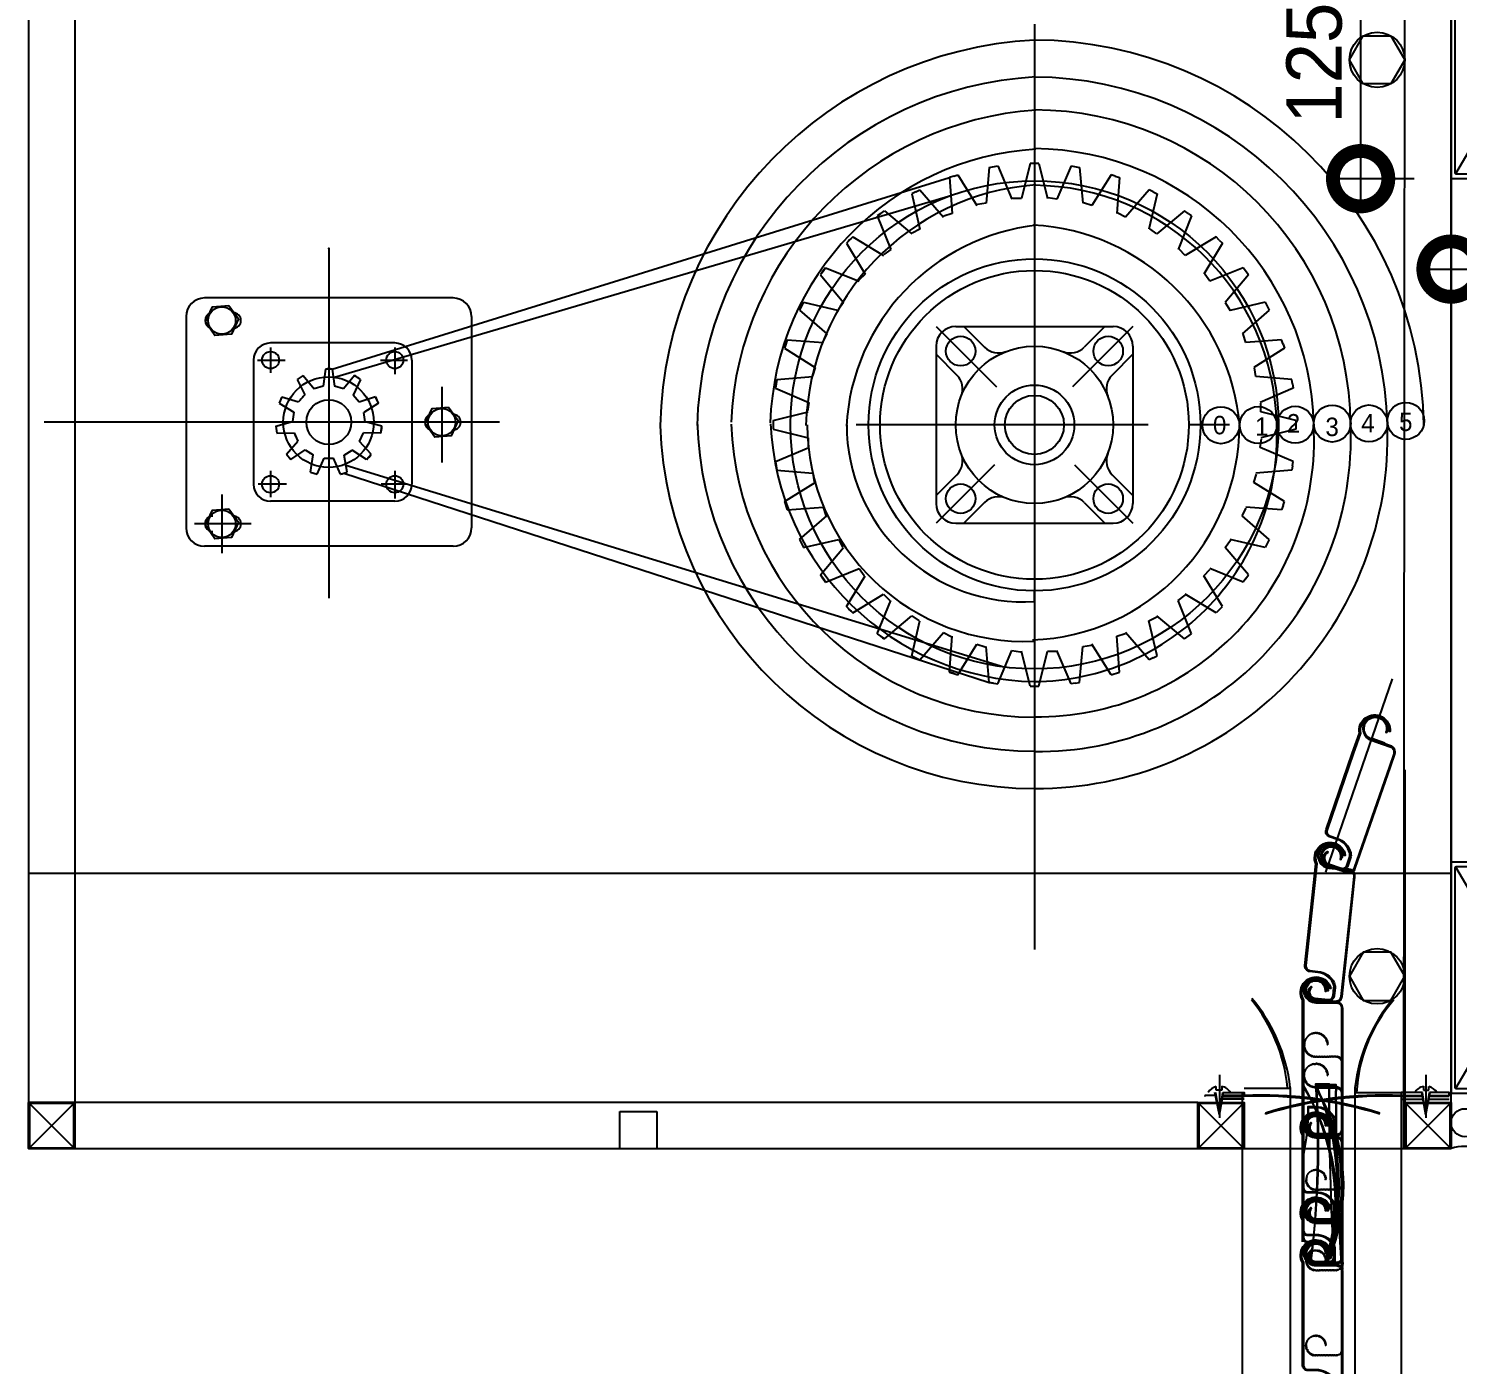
# Model space of a CAD drawing. Header units: millimetres. Extents: x 19868 to 801382, y -4805 to 85279.
# Drawn here: x 579193 to 579967, y 40962 to 41685 of the extents above; entities that cross this region are included whole.
import ezdxf

# ---------------------------------------------------------------- set-up
doc = ezdxf.new("R2010")
doc.units = ezdxf.units.MM
doc.header["$LTSCALE"] = 250
doc.layers.get('Defpoints').update_dxf_attribs({"color": 151})
for name, color, linetype in [('6FIN', 6, 'Continuous'), ('A-ETC-8', 8, 'Continuous'), ('S-TEEL', 4, 'Continuous'), ('SHEET', 6, 'Continuous'), ('각파이프', 4, 'Continuous')]:
    doc.layers.add(name, color=color, linetype=linetype)
doc.layers.add('NOPLOT', color=191, linetype='Continuous', plot=False)
doc.styles.add('Gdim', font='')
doc.styles.get('Gdim').set_extended_font_data('Dotum')
doc.dimstyles.new('Gdim400', dxfattribs={"dimscale": 400, "dimtxt": 3, "dimasz": 6, "dimexe": 1.5, "dimexo": 2, "dimgap": 1, "dimtad": 1, "dimdec": 0, "dimzin": 0, "dimdsep": 46, "dimlunit": 6, "dimtxsty": 'Gdim', "dimblk": 'XX-SEC-1~4$0$_DotSmall', "dimcen": 1.5, "dimdle": 1.5, "dimclrd": 1, "dimclre": 1, "dimclrt": 256, "dimazin": 0, "dimtfac": 1, "dimtdec": 0, "dimtix": 1, "dimtmove": 2, "dimatfit": 3, "dimldrblk": 'XX-SEC-1~4$0$_DotSmall', "dimfxl": 1, "dimtolj": 1, "dimtzin": 0, "dimlwd": -1, "dimlwe": -1, "dimarcsym": 0})

# ---------------------------------------------------------------- blocks, each defined once
blk = doc.blocks.new('C9fc9bb7c')
h = blk.add_hatch()
h.set_pattern_fill('ANSI31', color=256, scale=1.161, angle=-70.93865, style=0)
h.set_pattern_definition([(334.061345899, (-1584249.4809, 212987.25828), (0.063478918399, 0.130505526871), [])])
h.paths.add_polyline_path([(717.93, 6202.71), (736.64, 6256.86), (738.97, 6263.61, 0.414214), (737.08, 6267.49), (726.82, 6271.03), (727.02, 6271.59), (737.27, 6268.05, -0.414214), (739.52, 6263.42), (737.19, 6256.67), (718.48, 6202.52)])
h.paths.add_polyline_path([(722.66, 6279.49), (723.22, 6279.3, 0.272094), (724.5, 6273.24), (723.48, 6273.6, -0.234313)])
h.paths.add_polyline_path([(722.66, 6279.49, -0.416993), (731.2, 6283.69), (731.01, 6283.14, 0.41726), (723.22, 6279.3)])
h.paths.add_polyline_path([(731.01, 6283.14), (731.2, 6283.69, -0.414214), (735.34, 6275.18), (734.78, 6275.37, 0.414214)])
h.paths.add_polyline_path([(723.48, 6273.6), (724.5, 6273.24, 0.125086), (727.02, 6271.59), (726.82, 6271.03, -0.161553)])
h.paths.add_polyline_path([(713.57, 6199.46), (703.32, 6203.01), (703.51, 6203.56), (710.28, 6201.22), (713.76, 6200.02, 0.414214), (717.65, 6201.91), (717.93, 6202.71), (718.48, 6202.52), (718.2, 6201.71, -0.414214)])
h.paths.add_polyline_path([(706.8, 6213.07), (706.99, 6213.63, -0.414214), (710.47, 6206.48), (709.91, 6206.67, 0.414214)])
h.paths.add_polyline_path([(699.58, 6209.05, -0.474498), (706.99, 6213.63), (706.8, 6213.07, 0.481821), (700.15, 6208.86)])
h.paths.add_polyline_path([(699.58, 6209.05), (700.15, 6208.86, 0.349691), (703.51, 6203.56), (703.32, 6203.01, -0.356394)])
h = blk.add_hatch()
h.set_pattern_fill('ANSI31', color=256, scale=1.161, angle=-83.86252, style=0)
h.set_pattern_definition([(321.137478846, (-1584138.03138, 212964.33213), (0.091059240231, 0.113002125615), [])])
h.paths.add_polyline_path([(710.51, 6133.23), (716.63, 6190.19), (717.4, 6197.29, 0.414214), (714.68, 6200.65), (703.9, 6201.81), (703.96, 6202.39), (714.75, 6201.23, -0.414214), (717.98, 6197.22), (717.21, 6190.12), (711.09, 6133.17)])
h.paths.add_polyline_path([(697.95, 6209.12), (698.53, 6209.06, 0.272094), (701.14, 6203.44), (700.06, 6203.56, -0.234313)])
h.paths.add_polyline_path([(697.95, 6209.12, -0.416993), (705.33, 6215.12), (705.27, 6214.54, 0.41726), (698.53, 6209.06)])
h.paths.add_polyline_path([(705.27, 6214.54), (705.33, 6215.12, -0.414214), (711.27, 6207.75), (710.69, 6207.81, 0.414214)])
h.paths.add_polyline_path([(700.06, 6203.56), (701.14, 6203.44, 0.125086), (703.96, 6202.39), (703.9, 6201.81, -0.161553)])
h.paths.add_polyline_path([(706.99, 6129.09), (696.2, 6130.25), (696.27, 6130.83), (703.38, 6130.06), (707.05, 6129.67, 0.414214), (710.42, 6132.38), (710.51, 6133.23), (711.09, 6133.17), (711, 6132.32, -0.414214)])
h.paths.add_polyline_path([(697.34, 6140.84), (697.4, 6141.42, -0.414214), (702.39, 6135.23), (701.81, 6135.3, 0.414214)])
h.paths.add_polyline_path([(691.21, 6135.3, -0.474498), (697.4, 6141.42), (697.34, 6140.84, 0.481821), (691.81, 6135.24)])
h.paths.add_polyline_path([(691.21, 6135.3), (691.81, 6135.24, 0.349691), (696.27, 6130.83), (696.2, 6130.25, -0.356394)])
h = blk.add_hatch()
h.set_pattern_fill('ANSI31', color=256, scale=1.161, angle=-90, style=0)
h.set_pattern_definition([(315, (-1584085.85751, 212876.70102), (0.10261887162, 0.10261887162), [])])
h.paths.add_polyline_path([(710.8, 6031.95), (710.8, 6089.24), (710.8, 6096.38, 0.414214), (707.75, 6099.43), (696.9, 6099.43), (696.9, 6100.02), (707.75, 6100.02, -0.414214), (711.39, 6096.38), (711.39, 6089.24), (711.39, 6031.95)])
h.paths.add_polyline_path([(690.2, 6106.06), (690.79, 6106.06, 0.272094), (693.98, 6100.76), (692.9, 6100.76, -0.234313)])
h.paths.add_polyline_path([(690.2, 6106.06, -0.416993), (696.9, 6112.82), (696.9, 6112.23, 0.41726), (690.79, 6106.06)])
h.paths.add_polyline_path([(696.9, 6112.23), (696.9, 6112.82, -0.414214), (703.59, 6106.13), (703.01, 6106.13, 0.414214)])
h.paths.add_polyline_path([(692.9, 6100.76), (693.98, 6100.76, 0.125086), (696.9, 6100.02), (696.9, 6099.43, -0.161553)])
h.paths.add_polyline_path([(707.75, 6027.45), (696.9, 6027.45), (696.9, 6028.04), (704.06, 6028.04), (707.75, 6028.04, 0.414214), (710.8, 6031.1), (710.8, 6031.95), (711.39, 6031.95), (711.39, 6031.1, -0.414214)])
h.paths.add_polyline_path([(696.9, 6038.11), (696.9, 6038.69, -0.414214), (702.52, 6033.07), (701.93, 6033.07, 0.414214)])
h.paths.add_polyline_path([(691.39, 6031.95, -0.474498), (696.9, 6038.69), (696.9, 6038.11, 0.481821), (691.99, 6031.95)])
h.paths.add_polyline_path([(691.39, 6031.95), (691.99, 6031.95, 0.349691), (696.9, 6028.04), (696.9, 6027.45, -0.356394)])
h = blk.add_hatch()
h.set_pattern_fill('ANSI31', color=256, scale=1.161, angle=-90, style=0)
h.set_pattern_definition([(315, (-1584085.85751, 212860.07602), (0.10261887162, 0.10261887162), [])])
h.paths.add_polyline_path([(710.8, 6015.33), (710.8, 6072.61), (710.8, 6079.75, 0.414214), (707.75, 6082.81), (696.9, 6082.81), (696.9, 6083.39), (707.75, 6083.39, -0.414214), (711.39, 6079.75), (711.39, 6072.61), (711.39, 6015.33)])
h.paths.add_polyline_path([(690.2, 6089.44), (690.79, 6089.44, 0.272094), (693.98, 6084.13), (692.9, 6084.13, -0.234313)])
h.paths.add_polyline_path([(690.2, 6089.44, -0.416993), (696.9, 6096.2), (696.9, 6095.61, 0.41726), (690.79, 6089.44)])
h.paths.add_polyline_path([(696.9, 6095.61), (696.9, 6096.2, -0.414214), (703.59, 6089.5), (703.01, 6089.5, 0.414214)])
h.paths.add_polyline_path([(692.9, 6084.13), (693.98, 6084.13, 0.125086), (696.9, 6083.39), (696.9, 6082.81, -0.161553)])
h.paths.add_polyline_path([(707.75, 6010.83), (696.9, 6010.83), (696.9, 6011.42), (704.06, 6011.42), (707.75, 6011.42, 0.414214), (710.8, 6014.47), (710.8, 6015.33), (711.39, 6015.33), (711.39, 6014.47, -0.414214)])
h.paths.add_polyline_path([(696.9, 6021.48), (696.9, 6022.07, -0.414214), (702.52, 6016.45), (701.93, 6016.45, 0.414214)])
h.paths.add_polyline_path([(691.39, 6015.33, -0.474498), (696.9, 6022.07), (696.9, 6021.48, 0.481821), (691.99, 6015.33)])
h.paths.add_polyline_path([(691.39, 6015.33), (691.99, 6015.33, 0.349691), (696.9, 6011.42), (696.9, 6010.83, -0.356394)])
h = blk.add_hatch()
h.set_pattern_fill('ANSI31', color=256, scale=1.161, angle=-90, style=0)
h.set_pattern_definition([(315, (-1584085.85751, 212833.13852), (0.10261887162, 0.10261887162), [])])
h.paths.add_polyline_path([(710.8, 5988.39), (710.8, 6045.67), (710.8, 6052.81, 0.414214), (707.75, 6055.87), (696.9, 6055.87), (696.9, 6056.45), (707.75, 6056.45, -0.414214), (711.39, 6052.81), (711.39, 6045.67), (711.39, 5988.39)])
h.paths.add_polyline_path([(690.2, 6062.5), (690.79, 6062.5, 0.272094), (693.98, 6057.2), (692.9, 6057.2, -0.234313)])
h.paths.add_polyline_path([(690.2, 6062.5, -0.416993), (696.9, 6069.26), (696.9, 6068.67, 0.41726), (690.79, 6062.5)])
h.paths.add_polyline_path([(696.9, 6068.67), (696.9, 6069.26, -0.414214), (703.59, 6062.56), (703.01, 6062.56, 0.414214)])
h.paths.add_polyline_path([(692.9, 6057.2), (693.98, 6057.2, 0.125086), (696.9, 6056.45), (696.9, 6055.87, -0.161553)])
h.paths.add_polyline_path([(707.75, 5983.89), (696.9, 5983.89), (696.9, 5984.48), (704.06, 5984.48), (707.75, 5984.48, 0.414214), (710.8, 5987.53), (710.8, 5988.39), (711.39, 5988.39), (711.39, 5987.53, -0.414214)])
h.paths.add_polyline_path([(696.9, 5994.55), (696.9, 5995.13, -0.414214), (702.52, 5989.51), (701.93, 5989.51, 0.414214)])
h.paths.add_polyline_path([(691.39, 5988.39, -0.474498), (696.9, 5995.13), (696.9, 5994.55, 0.481821), (691.99, 5988.39)])
h.paths.add_polyline_path([(691.39, 5988.39), (691.99, 5988.39, 0.349691), (696.9, 5984.48), (696.9, 5983.89, -0.356394)])
h = blk.add_hatch()
h.set_pattern_fill('ANSI31', color=256, scale=1.161, angle=-90, style=0)
h.set_pattern_definition([(315, (-1584085.85751, 212787.01352), (0.10261887162, 0.10261887162), [])])
h.paths.add_polyline_path([(710.8, 5942.26), (710.8, 5999.55), (710.8, 6006.69, 0.414214), (707.75, 6009.74), (696.9, 6009.74), (696.9, 6010.33), (707.75, 6010.33, -0.414214), (711.39, 6006.69), (711.39, 5999.55), (711.39, 5942.26)])
h.paths.add_polyline_path([(690.2, 6016.37), (690.79, 6016.37, 0.272094), (693.98, 6011.07), (692.9, 6011.07, -0.234313)])
h.paths.add_polyline_path([(690.2, 6016.37, -0.416993), (696.9, 6023.13), (696.9, 6022.55, 0.41726), (690.79, 6016.37)])
h.paths.add_polyline_path([(696.9, 6022.55), (696.9, 6023.13, -0.414214), (703.59, 6016.44), (703.01, 6016.44, 0.414214)])
h.paths.add_polyline_path([(692.9, 6011.07), (693.98, 6011.07, 0.125086), (696.9, 6010.33), (696.9, 6009.74, -0.161553)])
h.paths.add_polyline_path([(707.75, 5937.77), (696.9, 5937.77), (696.9, 5938.35), (704.06, 5938.35), (707.75, 5938.35, 0.414214), (710.8, 5941.41), (710.8, 5942.26), (711.39, 5942.26), (711.39, 5941.41, -0.414214)])
h.paths.add_polyline_path([(696.9, 5948.42), (696.9, 5949.01, -0.414214), (702.52, 5943.39), (701.93, 5943.39, 0.414214)])
h.paths.add_polyline_path([(691.39, 5942.26, -0.474498), (696.9, 5949.01), (696.9, 5948.42, 0.481821), (691.99, 5942.26)])
h.paths.add_polyline_path([(691.39, 5942.26), (691.99, 5942.26, 0.349691), (696.9, 5938.35), (696.9, 5937.77, -0.356394)])
h = blk.add_hatch()
h.set_pattern_fill('ANSI31', color=256, scale=1.161, angle=-90, style=0)
h.set_pattern_definition([(315, (-1584085.85751, 212763.95102), (0.10261887162, 0.10261887162), [])])
h.paths.add_polyline_path([(710.8, 5919.2), (710.8, 5976.49), (710.8, 5983.63, 0.414214), (707.75, 5986.68), (696.9, 5986.68), (696.9, 5987.27), (707.75, 5987.27, -0.414214), (711.39, 5983.63), (711.39, 5976.49), (711.39, 5919.2)])
h.paths.add_polyline_path([(690.2, 5993.31), (690.79, 5993.31, 0.272094), (693.98, 5988.01), (692.9, 5988.01, -0.234313)])
h.paths.add_polyline_path([(690.2, 5993.31, -0.416993), (696.9, 6000.07), (696.9, 5999.48, 0.41726), (690.79, 5993.31)])
h.paths.add_polyline_path([(696.9, 5999.48), (696.9, 6000.07, -0.414214), (703.59, 5993.38), (703.01, 5993.38, 0.414214)])
h.paths.add_polyline_path([(692.9, 5988.01), (693.98, 5988.01, 0.125086), (696.9, 5987.27), (696.9, 5986.68, -0.161553)])
h.paths.add_polyline_path([(707.75, 5914.7), (696.9, 5914.7), (696.9, 5915.29), (704.06, 5915.29), (707.75, 5915.29, 0.414214), (710.8, 5918.35), (710.8, 5919.2), (711.39, 5919.2), (711.39, 5918.35, -0.414214)])
h.paths.add_polyline_path([(696.9, 5925.36), (696.9, 5925.94, -0.414214), (702.52, 5920.32), (701.93, 5920.32, 0.414214)])
h.paths.add_polyline_path([(691.39, 5919.2, -0.474498), (696.9, 5925.94), (696.9, 5925.36, 0.481821), (691.99, 5919.2)])
h.paths.add_polyline_path([(691.39, 5919.2), (691.99, 5919.2, 0.349691), (696.9, 5915.29), (696.9, 5914.7, -0.356394)])
for p, q in [((25, 6699.5), (25, 6075)), ((744.52, 6050), (745, 6675)), ((544.5, 6658.61), (544.5, 6157.81)), ((520.03, 6581.06), (518.32, 6561.62)), ((520.03, 6581.06), (524.7, 6581.8)), ((524.7, 6581.8), (532.34, 6563.84)), ((542.13, 6583.17), (537.4, 6564.24)), ((546.87, 6583.17), (542.13, 6583.17)), ((546.87, 6583.17), (551.6, 6564.24)), ((564.3, 6581.8), (556.66, 6563.84)), ((564.3, 6581.8), (568.97, 6581.06)), ((568.97, 6581.06), (570.68, 6561.62)), ((164.39, 6471.9), (498.53, 6575.51)), ((500.78, 6576.25), (498.53, 6575.51)), ((498.53, 6575.51), (499.88, 6556.05)), ((500.78, 6576.25), (503.03, 6576.98)), ((503.03, 6576.98), (513.38, 6560.44)), ((585.97, 6576.98), (575.62, 6560.44)), ((588.22, 6576.25), (585.97, 6576.98)), ((588.22, 6576.25), (590.47, 6575.51)), ((590.47, 6575.51), (589.12, 6556.05)), ((165.55, 6467.47), (499.2, 6565.78)), ((480.27, 6567.75), (478.16, 6566.68)), ((478.16, 6566.68), (482.54, 6547.66)), ((480.27, 6567.75), (482.38, 6568.82)), ((482.38, 6568.82), (495.19, 6554.11)), ((537.4, 6564.24), (532.67, 6564.24)), ((556.66, 6563.84), (551.99, 6564.58)), ((606.62, 6568.82), (593.81, 6554.11)), ((610.84, 6566.68), (606.46, 6547.66)), ((608.73, 6567.75), (606.62, 6568.82)), ((608.73, 6567.75), (610.84, 6566.68)), ((461.34, 6556.15), (459.43, 6554.76)), ((461.34, 6556.15), (463.25, 6557.54)), ((463.25, 6557.54), (478.21, 6545.01)), ((499.88, 6556.05), (495.38, 6554.59)), ((518.32, 6561.62), (513.64, 6560.88)), ((575.62, 6560.44), (571.12, 6561.9)), ((593.81, 6554.11), (589.6, 6556.26)), ((625.75, 6557.54), (610.79, 6545.01)), ((627.66, 6556.15), (625.75, 6557.54)), ((627.66, 6556.15), (629.57, 6554.76)), ((459.43, 6554.76), (466.72, 6536.66)), ((629.57, 6554.76), (622.28, 6536.66)), ((444.46, 6541.73), (446.13, 6543.41)), ((446.13, 6543.41), (462.86, 6533.37)), ((482.54, 6547.66), (478.32, 6545.51)), ((610.79, 6545.01), (606.96, 6547.79)), ((642.87, 6543.41), (626.14, 6533.37)), ((644.54, 6541.73), (642.87, 6543.41)), ((644.54, 6541.73), (646.21, 6540.06)), ((162.52, 6537.23), (162.52, 6347.92)), ((442.79, 6540.06), (452.82, 6523.33)), ((466.72, 6536.66), (462.9, 6533.88)), ((626.14, 6533.37), (622.79, 6536.71)), ((646.21, 6540.06), (636.18, 6523.33)), ((430.04, 6524.85), (428.65, 6522.94)), ((430.04, 6524.85), (431.43, 6526.76)), ((431.43, 6526.76), (449.53, 6519.47)), ((657.57, 6526.76), (639.47, 6519.47)), ((660.35, 6522.94), (657.57, 6526.76)), ((428.65, 6522.94), (441.18, 6507.98)), ((452.82, 6523.33), (449.48, 6519.98)), ((639.47, 6519.47), (636.69, 6523.3)), ((660.35, 6522.94), (647.82, 6507.98)), ((229.8, 6510.36), (95.24, 6510.36)), ((418.44, 6505.92), (417.37, 6503.81)), ((417.37, 6503.81), (432.08, 6491)), ((418.44, 6505.92), (419.52, 6508.03)), ((419.52, 6508.03), (438.53, 6503.65)), ((441.18, 6507.98), (438.4, 6504.15)), ((647.82, 6507.98), (650.47, 6503.65)), ((669.48, 6508.03), (650.47, 6503.65)), ((671.63, 6503.81), (656.92, 6491)), ((669.48, 6508.03), (671.63, 6503.81)), ((85.24, 6500.36), (85.24, 6385.96)), ((239.8, 6500.36), (239.8, 6385.96)), ((491.26, 6494.93), (523.99, 6462.2)), ((501.91, 6494.93), (587.09, 6494.93)), ((506.32, 6494.93), (517.53, 6483.72)), ((597.74, 6494.93), (565.01, 6462.2)), ((582.68, 6494.93), (571.47, 6483.72)), ((410.68, 6487.66), (409.21, 6483.16)), ((410.68, 6487.66), (430.14, 6486.31)), ((432.08, 6491), (429.94, 6486.79)), ((658.86, 6486.31), (657.4, 6490.81)), ((678.32, 6487.66), (658.86, 6486.31)), ((679.05, 6485.41), (678.32, 6487.66)), ((198.22, 6486), (131.02, 6486)), ((131.02, 6483.61), (131.02, 6469.88)), ((198.22, 6483.61), (198.22, 6469.13)), ((409.21, 6483.16), (425.75, 6472.81)), ((491.26, 6484.28), (491.26, 6399.1)), ((491.26, 6479.87), (502.47, 6468.66)), ((597.74, 6479.87), (586.53, 6468.66)), ((597.74, 6484.28), (597.74, 6399.1)), ((679.79, 6483.16), (663.25, 6472.81)), ((679.05, 6485.41), (679.79, 6483.16)), ((121.78, 6476.76), (121.78, 6409.56)), ((123.93, 6476.76), (138.9, 6476.76)), ((160.64, 6471.9), (159.5, 6462.6)), ((164.39, 6471.9), (160.64, 6471.9)), ((164.39, 6471.9), (165.65, 6462.6)), ((190.48, 6476.76), (205.13, 6476.76)), ((207.46, 6476.76), (207.46, 6409.56)), ((425.75, 6472.81), (424.29, 6468.31)), ((664.43, 6467.87), (663.69, 6472.55)), ((148.56, 6468.35), (145.4, 6466.32)), ((145.4, 6466.32), (149.47, 6457.88)), ((148.56, 6468.35), (154.65, 6461.21)), ((176.47, 6468.35), (170.48, 6461.14)), ((179.63, 6466.32), (175.66, 6457.81)), ((179.63, 6466.32), (176.47, 6468.35)), ((404.76, 6463.82), (404.39, 6461.49)), ((404.76, 6463.82), (405.13, 6466.16)), ((405.13, 6466.16), (424.57, 6467.87)), ((683.87, 6466.16), (664.43, 6467.87)), ((684.24, 6463.82), (683.87, 6466.16)), ((684.24, 6463.82), (684.61, 6461.49)), ((137.16, 6456.81), (135.59, 6453.39)), ((137.16, 6456.81), (146.14, 6454.09)), ((149.47, 6457.88), (146.14, 6454.09)), ((159.5, 6462.6), (154.65, 6461.21)), ((170.48, 6461.14), (165.65, 6462.6)), ((178.94, 6453.98), (175.66, 6457.81)), ((187.87, 6456.81), (178.94, 6453.98)), ((189.44, 6453.39), (187.87, 6456.81)), ((223.63, 6462.29), (223.63, 6421.24)), ((404.39, 6461.49), (422.35, 6453.85)), ((684.61, 6461.49), (666.65, 6453.85)), ((135.59, 6453.39), (143.59, 6448.49)), ((143.59, 6448.49), (142.83, 6443.5)), ((189.44, 6453.39), (181.5, 6448.38)), ((182.18, 6443.38), (181.5, 6448.38)), ((403.02, 6444.06), (421.95, 6448.79)), ((422.35, 6453.85), (421.61, 6449.18)), ((667.05, 6448.79), (667.05, 6453.52)), ((685.98, 6444.06), (667.05, 6448.79)), ((254.92, 6443.16), (8.45, 6443.16)), ((133.8, 6440.93), (142.83, 6443.5)), ((133.8, 6440.93), (134.34, 6437.21)), ((191.23, 6440.93), (182.18, 6443.38)), ((190.69, 6437.21), (191.23, 6440.93)), ((403.02, 6444.06), (403.02, 6439.33)), ((605.98, 6441.69), (447.98, 6441.69)), ((650.06, 6441.69), (628.34, 6441.69)), ((685.98, 6444.06), (685.98, 6439.33)), ((134.34, 6437.21), (143.71, 6437.41)), ((139.57, 6425.76), (145.77, 6432.81)), ((143.71, 6437.41), (145.77, 6432.81)), ((179.18, 6432.72), (181.3, 6437.29)), ((185.46, 6425.76), (179.18, 6432.72)), ((190.69, 6437.21), (181.3, 6437.29)), ((403.02, 6439.33), (421.95, 6434.59)), ((421.95, 6434.59), (421.95, 6429.86)), ((666.65, 6429.53), (667.39, 6434.2)), ((685.98, 6439.33), (667.05, 6434.59)), ((139.57, 6425.76), (142.03, 6422.92)), ((142.03, 6422.92), (149.8, 6428.16)), ((149.8, 6428.16), (154.03, 6425.4)), ((152.62, 6416.12), (154.03, 6425.4)), ((170.88, 6425.37), (175.15, 6428.06)), ((172.41, 6416.12), (170.88, 6425.37)), ((183, 6422.92), (175.15, 6428.06)), ((183, 6422.92), (185.46, 6425.76)), ((404.39, 6421.9), (422.35, 6429.53)), ((684.61, 6421.9), (666.65, 6429.53)), ((131.02, 6416.73), (131.02, 6402.51)), ((156.22, 6415.06), (159.93, 6423.67)), ((159.93, 6423.67), (164.98, 6423.63)), ((168.81, 6415.06), (164.98, 6423.63)), ((171.8, 6419.86), (528.52, 6310.56)), ((198.22, 6416.73), (198.22, 6401.76)), ((404.39, 6421.9), (405.13, 6417.22)), ((405.13, 6417.22), (424.57, 6415.51)), ((522.8, 6419.99), (491.26, 6388.46)), ((566.2, 6419.99), (597.74, 6388.46)), ((683.87, 6417.22), (664.43, 6415.51)), ((684.24, 6419.56), (683.87, 6417.22)), ((684.24, 6419.56), (684.61, 6421.9)), ((139.53, 6409.56), (124.25, 6409.56)), ((152.62, 6416.12), (156.22, 6415.06)), ((168.81, 6415.06), (172.41, 6416.12)), ((170.63, 6415.53), (520.03, 6302.32)), ((204.5, 6409.56), (190.8, 6409.56)), ((409.21, 6400.22), (425.75, 6410.57)), ((424.57, 6415.51), (425.31, 6410.84)), ((502.47, 6414.72), (491.26, 6403.51)), ((586.53, 6414.72), (597.74, 6403.51)), ((663.25, 6410.57), (664.71, 6415.07)), ((679.79, 6400.22), (663.25, 6410.57)), ((104.65, 6404.06), (104.65, 6372.24)), ((198.22, 6400.32), (131.02, 6400.32)), ((409.21, 6400.22), (410.68, 6395.72)), ((410.68, 6395.72), (430.14, 6397.07)), ((430.14, 6397.07), (431.6, 6392.57)), ((517.53, 6399.66), (506.32, 6388.46)), ((571.47, 6399.66), (582.68, 6388.46)), ((656.92, 6392.38), (659.06, 6396.59)), ((678.32, 6395.72), (658.86, 6397.07)), ((679.05, 6397.97), (678.32, 6395.72)), ((679.05, 6397.97), (679.79, 6400.22)), ((120.43, 6388.14), (89.85, 6388.14)), ((417.37, 6379.57), (432.08, 6392.38)), ((501.91, 6388.46), (587.09, 6388.46)), ((671.63, 6379.57), (656.92, 6392.38)), ((417.37, 6379.57), (419.52, 6375.35)), ((419.52, 6375.35), (438.53, 6379.73)), ((438.53, 6379.73), (440.68, 6375.51)), ((647.82, 6375.4), (650.6, 6379.23)), ((669.48, 6375.35), (650.47, 6379.73)), ((671.63, 6379.57), (669.48, 6375.35)), ((229.8, 6375.96), (95.24, 6375.96)), ((428.65, 6360.45), (441.18, 6375.4)), ((660.35, 6360.45), (647.82, 6375.4)), ((431.43, 6356.62), (449.53, 6363.91)), ((449.53, 6363.91), (452.31, 6360.09)), ((636.18, 6360.05), (639.52, 6363.4)), ((657.57, 6356.62), (639.47, 6363.91)), ((430.04, 6358.53), (428.65, 6360.45)), ((430.04, 6358.53), (431.43, 6356.62)), ((442.79, 6343.32), (452.82, 6360.05)), ((646.21, 6343.32), (636.18, 6360.05)), ((658.96, 6358.53), (657.57, 6356.62)), ((658.96, 6358.53), (660.35, 6360.45)), ((446.13, 6339.98), (462.86, 6350.02)), ((462.86, 6350.02), (466.21, 6346.67)), ((544.5, 6346.05), (544.5, 6351.85)), ((622.28, 6346.72), (626.1, 6349.5)), ((642.87, 6339.98), (626.14, 6350.02)), ((444.46, 6341.65), (442.79, 6343.32)), ((444.46, 6341.65), (446.13, 6339.98)), ((459.43, 6328.62), (466.72, 6346.72)), ((629.57, 6328.62), (622.28, 6346.72)), ((644.54, 6341.65), (642.87, 6339.98)), ((644.54, 6341.65), (646.21, 6343.32)), ((463.25, 6325.84), (478.21, 6338.37)), ((478.16, 6316.71), (482.54, 6335.72)), ((478.21, 6338.37), (482.04, 6335.59)), ((606.46, 6335.72), (610.68, 6337.87)), ((610.84, 6316.71), (606.46, 6335.72)), ((625.75, 6325.84), (610.79, 6338.37)), ((459.43, 6328.62), (463.25, 6325.84)), ((482.38, 6314.56), (495.19, 6329.27)), ((495.19, 6329.27), (499.4, 6327.13)), ((498.53, 6307.87), (499.88, 6327.33)), ((589.12, 6327.33), (593.62, 6328.79)), ((590.47, 6307.87), (589.12, 6327.33)), ((606.62, 6314.56), (593.81, 6329.27)), ((625.75, 6325.84), (629.57, 6328.62)), ((478.16, 6316.71), (482.38, 6314.56)), ((503.03, 6306.41), (513.38, 6322.94)), ((513.38, 6322.94), (517.88, 6321.48)), ((520.03, 6302.32), (518.32, 6321.76)), ((524.7, 6301.58), (532.34, 6319.54)), ((532.34, 6319.54), (537.01, 6318.8)), ((542.13, 6300.21), (537.4, 6319.14)), ((546.87, 6300.21), (551.6, 6319.14)), ((551.6, 6319.14), (556.33, 6319.14)), ((564.3, 6301.58), (556.66, 6319.54)), ((568.97, 6302.32), (570.68, 6321.76)), ((570.68, 6321.76), (575.36, 6322.5)), ((585.97, 6306.41), (575.62, 6322.94)), ((608.73, 6315.63), (610.84, 6316.71)), ((608.73, 6315.63), (606.62, 6314.56)), ((500.78, 6307.14), (498.53, 6307.87)), ((500.78, 6307.14), (503.03, 6306.41)), ((522.37, 6301.95), (520.03, 6302.32)), ((522.37, 6301.95), (524.7, 6301.58)), ((566.63, 6301.95), (564.3, 6301.58)), ((566.63, 6301.95), (568.97, 6302.32)), ((585.97, 6306.41), (590.47, 6307.87)), ((702.17, 6199.68), (738.28, 6304.18)), ((542.13, 6300.21), (546.87, 6300.21)), ((727.02, 6271.59), (727.18, 6272.06)), ((727.18, 6272.06), (734.15, 6269.65)), ((745, 6255), (745, 6052.5)), ((703.26, 6202.51), (703.32, 6203.01)), ((0, 6199), (770, 6199)), ((696.9, 6129.52), (696.9, 6130.02)), ((696.9, 6130.02), (700.08, 6130.02)), ((644.6, 6089.93), (644.6, 6066.58)), ((645.92, 6083.81), (645.92, 6081.61)), ((696.9, 6083.39), (696.9, 6083.89)), ((755.08, 6083.81), (755.08, 6081.61)), ((756.4, 6089.93), (756.4, 6066.58)), ((636.7, 6078.72), (636.7, 6078.22)), ((642.93, 6078.72), (636.7, 6078.72)), ((644.62, 6068.37), (642.23, 6080.32)), ((644.6, 6068.2), (642.68, 6080.32)), ((642.95, 6081.61), (642.95, 6083.61)), ((645.92, 6081.61), (642.95, 6081.61)), ((644.6, 6068.2), (646.51, 6080.32)), ((644.62, 6068.37), (646.76, 6080.32)), ((658, 6076.72), (645.94, 6076.72)), ((646.18, 6078.22), (658, 6078.22)), ((658, 6078.72), (646.26, 6078.72)), ((657, 6080.32), (657, 0)), ((658, 6082.79), (683, 6082.79)), ((683, 6083.07), (683, 0)), ((718, 6083.07), (718, 0)), ((718, 6080.32), (743, 6080.32)), ((743, 6080.32), (743, 0)), ((743, 6078.72), (754.74, 6078.72)), ((754.82, 6078.22), (743, 6078.22)), ((743, 6076.72), (755.06, 6076.72)), ((756.38, 6068.37), (754.24, 6080.32)), ((756.4, 6068.2), (754.49, 6080.32)), ((755.08, 6081.61), (758.05, 6081.61)), ((756.38, 6068.37), (758.77, 6080.32)), ((756.4, 6068.2), (758.32, 6080.32)), ((757.75, 6076.72), (769, 6076.72)), ((769, 6078.22), (757.99, 6078.22)), ((758.05, 6081.61), (758.05, 6083.61)), ((758.07, 6078.72), (764.3, 6078.72)), ((764.3, 6078.72), (764.3, 6078.22)), ((633.01, 6075), (0, 6075)), ((0.5, 6050.5), (24.5, 6074.5)), ((0.5, 6074.5), (24.5, 6050.5)), ((320, 6050), (320, 6070)), ((320, 6070), (340, 6070)), ((340, 6070), (340, 6049.5)), ((633.51, 6050.5), (657.51, 6074.5)), ((633.51, 6074.5), (657.51, 6050.5)), ((669.6, 6069.23), (669.6, 6068.73)), ((745.5, 6050.5), (769.5, 6074.5)), ((745.5, 6074.5), (769.5, 6050.5)), ((696.9, 6056.45), (696.9, 6056.95)), ((696.9, 6010.33), (696.9, 6010.83)), ((696.9, 5987.27), (696.9, 5987.77))]:
    blk.add_line(p, q)
for points in [[(770, 6700), (0, 6700), (0, 6050), (770, 6050)], [(737.51, 6652.24), (745.01, 6639.24), (737.51, 6626.24), (722.49, 6626.24), (714.99, 6639.24), (722.49, 6652.24)], [(108.42, 6506.31), (113.57, 6498.99), (109.81, 6490.86), (100.88, 6490.05), (95.73, 6497.38), (99.49, 6505.51)], [(227.39, 6451.29), (232.55, 6443.97), (228.78, 6435.84), (219.86, 6435.03), (214.7, 6442.36), (218.47, 6450.49)], [(108.42, 6396.27), (113.57, 6388.95), (109.81, 6380.82), (100.88, 6380.01), (95.73, 6387.34), (99.49, 6395.47)], [(737.51, 6130.25), (745.01, 6143.25), (737.51, 6156.25), (722.49, 6156.25), (714.99, 6143.25), (722.49, 6130.25)], [(25, 6050), (0, 6050), (0, 6075), (25, 6075)], [(24.5, 6074.5), (0.5, 6074.5), (0.5, 6050.5), (24.5, 6050.5)], [(658.01, 6050), (633.01, 6050), (633.01, 6075), (658.01, 6075)], [(657.51, 6074.5), (633.51, 6074.5), (633.51, 6050.5), (657.51, 6050.5)], [(770, 6050), (745, 6050), (745, 6075), (770, 6075)], [(769.5, 6074.5), (745.5, 6074.5), (745.5, 6050.5), (769.5, 6050.5)]]:
    blk.add_lwpolyline(points, close=True)
for points in [[(716.57, 6263.79), (720.37, 6274.81, -1.129258), (737.03, 6275.76), (736.45, 6275.8, 1.140281), (720.98, 6274.76), (717.12, 6263.6)], [(737.19, 6256.67), (739.52, 6263.42, 0.414214), (737.27, 6268.05), (727.02, 6271.59, -2.414214), (734.78, 6275.37), (735.34, 6275.18, 2.414214), (726.82, 6271.03), (737.08, 6267.49, -0.414214), (738.97, 6263.61), (736.64, 6256.86)], [(717.12, 6263.6), (702.9, 6222.46, 0.414214), (704.43, 6219.32), (708.47, 6217.92, -0.251984), (715.72, 6210.06, -0.146897), (715.61, 6207.3), (714.16, 6203.11, -0.414214), (710.28, 6201.22), (703.51, 6203.56, -0.668179), (703.08, 6210.77), (703.33, 6210.24, 0.668179), (703.7, 6204.11), (710.47, 6201.78, 0.414214), (713.61, 6203.3), (715.06, 6207.49, 0.146897), (715.15, 6209.91, 0.251984), (708.28, 6217.37), (704.24, 6218.77, -0.414214), (702.35, 6222.65), (716.57, 6263.79)], [(736.64, 6256.86), (717.65, 6201.91, -0.414214), (713.76, 6200.02), (703.51, 6203.56, -2.414214), (709.91, 6206.67), (710.47, 6206.48, 2.414214), (703.32, 6203.01), (713.57, 6199.46, 0.414214), (718.2, 6201.71), (737.19, 6256.67)], [(695.52, 6192.46), (696.77, 6204.04, -1.129258), (712.79, 6208.7), (712.21, 6208.61, 1.140281), (697.37, 6204.14), (696.1, 6192.39)], [(717.21, 6190.12), (717.98, 6197.22, 0.414214), (714.75, 6201.23), (703.96, 6202.39, -2.414214), (710.69, 6207.81), (711.27, 6207.75, 2.414214), (703.9, 6201.81), (714.68, 6200.65, -0.414214), (717.4, 6197.29), (716.63, 6190.19)], [(696.1, 6192.39), (691.45, 6149.11, 0.414214), (693.64, 6146.4), (697.89, 6145.94, -0.251984), (706.72, 6139.89, -0.146897), (707.22, 6137.18), (706.75, 6132.77, -0.414214), (703.38, 6130.06), (696.27, 6130.83, -0.668179), (694.23, 6137.76), (694.6, 6137.3, 0.668179), (696.33, 6131.41), (703.45, 6130.65, 0.414214), (706.16, 6132.84), (706.64, 6137.25, 0.146897), (706.19, 6139.62, 0.251984), (697.83, 6145.36), (693.58, 6145.81, -0.414214), (690.87, 6149.18), (695.52, 6192.46)], [(716.63, 6190.19), (710.42, 6132.38, -0.414214), (707.05, 6129.67), (696.27, 6130.83, -2.414214), (701.81, 6135.3), (702.39, 6135.23, 2.414214), (696.2, 6130.25), (706.99, 6129.09, 0.414214), (711, 6132.32), (717.21, 6190.12)], [(689.57, 6089.24), (689.57, 6130.39, -1.129258), (705, 6136.73), (704.44, 6136.58, 1.140281), (690.15, 6130.54), (690.15, 6089.24)], [(711.39, 6089.24), (711.39, 6125.88, 0.414214), (707.75, 6129.52), (696.9, 6129.52, -2.414214), (703.01, 6135.63), (703.59, 6135.63, 2.414214), (696.9, 6128.93), (707.75, 6128.93, -0.414214), (710.8, 6125.88), (710.8, 6089.24)], [(690.15, 6089.24), (690.15, 6045.71, 0.053258), (692.62, 6072.74), (696.9, 6072.74, -0.251984), (706.32, 6067.67, -0.146897), (707.11, 6065.03), (707.11, 6060.6, -0.414214), (704.06, 6057.54), (696.9, 6057.54, -0.668179), (694.13, 6064.21), (694.55, 6063.8, 0.668179), (696.9, 6058.13), (704.06, 6058.13, 0.414214), (706.53, 6060.6), (706.53, 6065.03, 0.146897), (705.83, 6067.35, 0.251984), (696.9, 6072.15), (692.62, 6072.15, -0.067208), (689.57, 6045.71), (689.57, 6089.24)], [(690.15, 6045.67), (690.15, 6002.14, 0.414214), (692.62, 5999.68), (696.9, 5999.68, -0.251984), (706.32, 5994.61, -0.146897), (707.11, 5991.97), (707.11, 5987.53, -0.018446), (704.06, 6084.48), (696.9, 6084.48, -0.051698), (694.13, 5991.15), (694.55, 5990.74, 0.043482), (696.9, 6085.06), (704.06, 6085.06, 0.014818), (706.53, 5987.53), (706.53, 5991.97, 0.146897), (705.83, 5994.28, 0.251984), (696.9, 5999.09), (692.62, 5999.09, -0.414214), (689.57, 6002.14), (689.57, 6045.67)], [(689.57, 6072.61), (689.57, 6084.26, -0.198536), (705, 5990.61), (704.44, 5990.45, 0.186009), (690.15, 6084.42), (690.15, 6072.61)], [(710.8, 6089.24), (710.8, 6060.6, -0.414214), (707.75, 6057.54), (696.9, 6057.54, -2.414214), (701.93, 6062.57), (702.52, 6062.57, 2.414214), (696.9, 6056.95), (707.75, 6056.95, 0.414214), (711.39, 6060.6), (711.39, 6089.24)], [(710.8, 6045.67), (710.8, 5987.53, -0.018446), (707.75, 6084.48), (696.9, 6084.48, -0.18071), (701.93, 5989.51), (702.52, 5989.51, 0.202943), (696.9, 6083.89), (707.75, 6083.89, 0.022117), (711.39, 5987.53), (711.39, 6045.67)], [(711.39, 6072.61), (711.39, 6079.75, 0.414214), (707.75, 6083.39), (696.9, 6083.39, -0.221663), (703.01, 5989.5), (703.59, 5989.5, 0.244358), (696.9, 6082.81), (707.75, 6082.81, -0.414214), (710.8, 6079.75), (710.8, 6072.61)], [(689.57, 6045.67), (689.57, 6057.33, -1.129258), (705, 6063.67), (704.44, 6063.52, 1.140281), (690.15, 6057.48), (690.15, 6045.67)], [(690.15, 6072.61), (690.15, 6029.08, 0.414214), (692.62, 6026.61), (696.9, 6026.61, -0.251984), (706.32, 6021.54, -0.146897), (707.11, 6018.91), (707.11, 6014.47, -0.414214), (704.06, 6011.42), (696.9, 6011.42, -0.668179), (694.13, 6018.09), (694.55, 6017.68, 0.668179), (696.9, 6012), (704.06, 6012, 0.414214), (706.53, 6014.47), (706.53, 6018.91, 0.146897), (705.83, 6021.22, 0.251984), (696.9, 6026.03), (692.62, 6026.03, -0.414214), (689.57, 6029.08), (689.57, 6072.61)], [(711.39, 6045.67), (711.39, 6052.81, 0.414214), (707.75, 6056.45), (696.9, 6056.45, -2.414214), (703.01, 6062.56), (703.59, 6062.56, 2.414214), (696.9, 6055.87), (707.75, 6055.87, -0.414214), (710.8, 6052.81), (710.8, 6045.67)], [(710.8, 6072.61), (710.8, 6014.47, -0.414214), (707.75, 6011.42), (696.9, 6011.42, -2.414214), (701.93, 6016.45), (702.52, 6016.45, 2.414214), (696.9, 6010.83), (707.75, 6010.83, 0.414214), (711.39, 6014.47), (711.39, 6072.61)], [(689.57, 5999.55), (689.57, 6011.2, -1.129258), (705, 6017.55), (704.44, 6017.39, 1.140281), (690.15, 6011.36), (690.15, 5999.55)], [(711.39, 5999.55), (711.39, 6006.69, 0.414214), (707.75, 6010.33), (696.9, 6010.33, -2.414214), (703.01, 6016.44), (703.59, 6016.44, 2.414214), (696.9, 6009.74), (707.75, 6009.74, -0.414214), (710.8, 6006.69), (710.8, 5999.55)], [(689.57, 5976.49), (689.57, 5988.14, -1.129258), (705, 5994.48), (704.44, 5994.33, 1.140281), (690.15, 5988.29), (690.15, 5976.49)], [(690.15, 5999.55), (690.15, 6006.02, 0.414214), (692.62, 6003.55), (696.9, 6003.55, -0.251984), (706.32, 5998.48, -0.146897), (707.11, 5995.84), (707.11, 5991.41, -0.414214), (704.06, 5988.35), (696.9, 5988.35, -0.668179), (694.13, 5995.03), (694.55, 5994.61, 0.668179), (696.9, 5988.94), (704.06, 5988.94, 0.414214), (706.53, 5991.41), (706.53, 5995.84, 0.146897), (705.83, 5998.16, 0.251984), (696.9, 6002.97), (692.62, 6002.97, -0.414214), (689.57, 6006.02), (689.57, 5999.55)], [(711.39, 5976.49), (711.39, 5983.63, 0.414214), (707.75, 5987.27), (696.9, 5987.27, -2.414214), (703.01, 5993.38), (703.59, 5993.38, 2.414214), (696.9, 5986.68), (707.75, 5986.68, -0.414214), (710.8, 5983.63), (710.8, 5976.49)], [(710.8, 5999.55), (710.8, 5991.41, -0.414214), (707.75, 5988.35), (696.9, 5988.35, -2.414214), (701.93, 5993.39), (702.52, 5993.39, 2.414214), (696.9, 5987.77), (707.75, 5987.77, 0.414214), (711.39, 5991.41), (711.39, 5999.55)], [(690.15, 5976.49), (690.15, 5932.96, 0.414214), (692.62, 5930.49), (696.9, 5930.49, -0.251984), (706.32, 5925.42, -0.146897), (707.11, 5922.78), (707.11, 5918.35, -0.414214), (704.06, 5915.29), (696.9, 5915.29, -0.668179), (694.13, 5921.96), (694.55, 5921.55, 0.668179), (696.9, 5915.88), (704.06, 5915.88, 0.414214), (706.53, 5918.35), (706.53, 5922.78, 0.146897), (705.83, 5925.1, 0.251984), (696.9, 5929.9), (692.62, 5929.9, -0.414214), (689.57, 5932.96), (689.57, 5976.49)], [(710.8, 5976.49), (710.8, 5918.35, -0.414214), (707.75, 5915.29), (696.9, 5915.29, -2.414214), (701.93, 5920.32), (702.52, 5920.32, 2.414214), (696.9, 5914.7), (707.75, 5914.7, 0.414214), (711.39, 5918.35), (711.39, 5976.49)]]:
    blk.add_lwpolyline(points, format="xyb")
for points in [[(646.51, 6080.32), (658, 6080.32), (658, 6078.82), (646.28, 6078.82)], [(754.49, 6080.32), (743, 6080.32), (743, 6078.82), (754.72, 6078.82)], [(758.09, 6078.82), (769, 6078.82), (769, 6080.32), (758.32, 6080.32)]]:
    blk.add_lwpolyline(points)
for centre, radius in [((730, 6639.24), 14.97), ((544.5, 6441.69), 132.1), ((544.5, 6441.69), 89.84), ((544.5, 6441.69), 83.55), ((104.65, 6498.18), 7.42), ((504.57, 6481.62), 7.99), ((584.43, 6481.62), 7.99), ((131.02, 6476.76), 4.62), ((198.22, 6476.76), 4.62), ((544.5, 6441.69), 42.59), ((162.4, 6443.16), 24.51), ((544.5, 6441.69), 21.54), ((162.52, 6443.16), 12.12), ((544.5, 6441.69), 15.97), ((223.63, 6443.16), 7.42), ((645.44, 6441.51), 10), ((665.68, 6441.6), 10), ((685.65, 6441.77), 10), ((705.69, 6442.41), 10), ((725.6, 6442.46), 10), ((745.51, 6443.8), 10), ((131.02, 6409.56), 4.62), ((198.22, 6409.56), 4.62), ((504.57, 6401.76), 7.99), ((584.43, 6401.76), 7.99), ((104.65, 6388.14), 7.42), ((730, 6143.25), 14.97)]:
    blk.add_circle(centre, radius)
for centre, radius, start, end in [((555.92, 6436.16), 214.09, 93.08995, 178.60373), ((543.4, 6438.02), 211.92, 0.99135, 89.73454), ((555.94, 6436.16), 194.12, 93.18595, 178.4601), ((543.19, 6437.53), 192.41, 1.24019, 89.64675), ((557.33, 6435.26), 177.25, 93.92477, 177.44522), ((543.97, 6440.47), 171.67, 0.40813, 89.86525), ((554.58, 6438), 153.18, 93.52277, 178.19063), ((543.33, 6438.85), 152.35, 1.06913, 89.62406), ((554.83, 6437.84), 134.06, 94.10667, 178.46804), ((543.42, 6439.06), 132.28, 1.37684, 89.61206), ((558.24, 6434.65), 115.71, 96.17174, 176.8432), ((537.22, 6431.16), 118.85, 4.62079, 86.80596), ((544.5, 6441.69), 141.5, 134.04191, 135.95809), ((544.5, 6441.69), 141.5, 143.04191, 144.95809), ((95.24, 6500.36), 10, 90, 180), ((229.8, 6500.36), 10, 0, 90), ((99.7, 6498.18), 4.2, 108.25362, 251.74638), ((110.77, 6498.18), 4.2, 270, 90), ((544.5, 6441.69), 141.5, 152.04191, 153.95809), ((501.91, 6484.28), 10.65, 90, 180), ((587.09, 6484.28), 10.65, 0, 90), ((544.5, 6441.69), 141.5, 161.04191, 162.95809), ((131.02, 6476.76), 9.24, 90, 180), ((198.22, 6476.76), 9.24, 0, 90), ((525.06, 6491.25), 10.65, 225, 291.42182), ((563.94, 6491.25), 10.65, 248.57818, 315), ((162.52, 6443.16), 28.8, 86.25776, 93.74224), ((162.52, 6443.16), 28.8, 53.53049, 61.01496), ((544.5, 6441.69), 141.5, 170.04191, 171.95809), ((494.94, 6461.13), 10.65, 338.57818, 45), ((594.06, 6461.13), 10.65, 135, 201.42182), ((162.52, 6443.16), 19.56, 134.9255, 142.46754), ((162.52, 6443.16), 28.8, 20.80322, 28.28769), ((162.52, 6443.16), 28.8, 348.07594, 355.56042), ((218.68, 6443.16), 4.2, 108.25362, 251.74638), ((229.75, 6443.16), 4.2, 270, 90), ((545.12, 6448.22), 203.34, 181.92969, 269.84554), ((544.67, 6447.84), 182.76, 181.36096, 270.02855), ((544.78, 6448.1), 164.59, 182.10252, 269.7814), ((547.31, 6448.48), 145.77, 182.48009, 268.97298), ((544.5, 6441.69), 141.5, 179.04191, 180.95809), ((539.29, 6442.31), 117.82, 180.27558, 272.31995), ((538.55, 6441.56), 95.69, 179.92121, 273.56762), ((539.36, 6441.34), 116.08, 272.00337, 0.13051), ((543.15, 6435.35), 132.64, 270.50539, 2.49804), ((546.24, 6433.37), 149.64, 269.34113, 3.18885), ((546.25, 6434.41), 169.54, 269.43145, 2.46081), ((545.46, 6435.09), 190.21, 269.73131, 1.98777), ((162.52, 6443.16), 19.56, 200.38005, 207.92208), ((162.52, 6443.16), 19.56, 233.10732, 240.64936), ((162.52, 6443.16), 28.8, 315.34867, 322.83315), ((494.94, 6422.25), 10.65, 315, 21.42182), ((594.06, 6422.25), 10.65, 158.57818, 225), ((131.02, 6409.56), 9.24, 180, 270), ((162.52, 6443.16), 28.8, 282.6214, 290.10587), ((198.22, 6409.56), 9.24, 270, 0), ((525.06, 6392.13), 10.65, 68.57818, 135), ((563.94, 6392.13), 10.65, 45, 111.42182), ((544.5, 6441.69), 141.5, 197.04191, 198.95809), ((501.91, 6399.1), 10.65, 180, 270), ((587.09, 6399.1), 10.65, 270, 0), ((95.24, 6385.96), 10, 180, 270), ((99.7, 6388.14), 4.2, 90, 270), ((110.77, 6388.14), 4.2, 270, 90), ((229.8, 6385.96), 10, 270, 0), ((544.5, 6441.69), 141.5, 206.04191, 207.95809), ((544.5, 6441.69), 141.5, 215.04191, 216.95809), ((544.5, 6441.69), 141.5, 224.04191, 225.95809), ((544.5, 6441.69), 141.5, 233.04191, 234.95809), ((544.5, 6441.69), 141.5, 242.04191, 243.95809), ((544.5, 6441.69), 141.5, 251.04191, 252.95809), ((544.5, 6441.69), 141.5, 260.04191, 261.95809), ((544.5, 6474.5), 183.6, 270, 270.13758), ((591.51, 6073.79), 90.47, 5.88732, 38.84264), ((591.68, 6072.33), 91.95, 6.7116, 39.89393), ((809.32, 6072.33), 91.95, 140.10607, 173.2884), ((802.64, 6075.84), 83.9, 139.31208, 176.9375), ((644.6, 6076.72), 7.08, 30.52137, 79.2356), ((756.4, 6076.72), 7.08, 100.7644, 149.47863), ((644.6, 6076.72), 7.08, 103.44667, 149.47863), ((668.19, 5869.01), 209.97, 72.47647, 92.7804), ((666.65, 5856.65), 221.74, 73.02091, 92.23596), ((732.81, 5869.01), 209.97, 87.2196, 107.52353), ((734.35, 5856.65), 221.74, 87.76404, 106.97909), ((756.4, 6076.72), 7.08, 30.52137, 76.55333)]:
    blk.add_arc(centre, radius, start, end)
blk.add_point((162.52, 6537.23))
at = {"style": 'Gdim'}
for s, p in [('2', (681.07, 6437.54)), ('4', (721.38, 6437.57)), ('5', (741.87, 6438.36)), ('0', (641.13, 6436.57)), ('1', (663.91, 6435.82)), ('3', (702, 6435.62))]:
    blk.add_text(s, height=10, dxfattribs=at).set_placement(p)
blk = doc.blocks.new('XX-SEC-1~4$0$_DotSmall')
at = {"color": 0, "linetype": 'ByBlock', "const_width": 0.5}
blk.add_lwpolyline([(-0.0625, 0, 1), (0.0625, 0, 1)], format="xyb", close=True, dxfattribs=at)
blk = doc.blocks.new('*D239')
at = {"layer": 'Defpoints', "color": 0, "transparency": 16777216}
for p in [(579963.21, 41603.93, 0), (580038.21, 41603.86, 0), (580038.21, 41554.93, 0)]:
    blk.add_point(p, dxfattribs=at)
at = {"layer": 'NOPLOT', "color": 1, "transparency": 16777216}
for p, q in [((579963.21, 41583.93, 0), (579963.21, 41539.93, 0)), ((580038.21, 41583.86, 0), (580038.21, 41539.93, 0)), ((579948.21, 41554.93, 0), (580053.21, 41554.93, 0))]:
    blk.add_line(p, q, dxfattribs=at)
at = {"layer": 'NOPLOT', "color": 1, "transparency": 16777216, "xscale": 60, "yscale": 60, "zscale": 60, "rotation": 180}
blk.add_blockref('XX-SEC-1~4$0$_DotSmall', (579963.21, 41554.93, 0), dxfattribs=at)
at = {"layer": 'NOPLOT', "color": 1, "transparency": 16777216, "xscale": 60, "yscale": 60, "zscale": 60}
blk.add_blockref('XX-SEC-1~4$0$_DotSmall', (580038.21, 41554.93, 0), dxfattribs=at)
at = {"layer": 'NOPLOT', "transparency": 16777216, "insert": (580000.71, 41579.95, 0), "char_height": 30, "attachment_point": 5, "style": 'Gdim'}
blk.add_mtext('\\A1;75', dxfattribs=at)
blk = doc.blocks.new('*D240')
at = {"layer": 'Defpoints', "color": 0, "transparency": 16777216}
for p in [(579963.21, 41728.86, 0), (579914.28, 41603.86, 0), (579963.21, 41603.86, 0)]:
    blk.add_point(p, dxfattribs=at)
at = {"layer": 'NOPLOT', "color": 1, "transparency": 16777216}
for p, q in [((579914.28, 41743.86, 0), (579914.28, 41588.86, 0)), ((579943.21, 41728.86, 0), (579899.28, 41728.86, 0)), ((579943.21, 41603.86, 0), (579899.28, 41603.86, 0))]:
    blk.add_line(p, q, dxfattribs=at)
at = {"layer": 'NOPLOT', "color": 1, "transparency": 16777216, "xscale": 60, "yscale": 60, "zscale": 60}
for p, rotation in [((579914.28, 41728.86, 0), 90), ((579914.28, 41603.86, 0), 270)]:
    blk.add_blockref('XX-SEC-1~4$0$_DotSmall', p, dxfattribs=dict(at, rotation=rotation))
at = {"layer": 'NOPLOT', "transparency": 16777216, "insert": (579889.26, 41666.36, 0), "char_height": 30, "attachment_point": 5, "rotation": 90, "style": 'Gdim'}
blk.add_mtext('\\A1;125', dxfattribs=at)
blk = doc.blocks.new('C632c858f')
at = {"layer": 'A-ETC-8'}
blk.add_arc((-2.84, 0), 24.04, 341.82483, 18.17517, dxfattribs=at)
blk.add_ellipse((34.03, 0), major_axis=(7.59, 0), ratio=0.987937, dxfattribs=at)
blk = doc.blocks.new('A$C3312e4fb')
at = {"layer": '6FIN'}
blk.add_lwpolyline([(125, -75), (125, 0), (0, 0), (0, -75)], close=True, dxfattribs=at)
at = {"layer": 'SHEET', "color": 8}
for p, q in [((2.5, -72.49), (122.49, -2.5)), ((2.51, -2.5), (122.5, -72.49))]:
    blk.add_line(p, q, dxfattribs=at)
blk.add_lwpolyline([(2.3, -72), (2.3, -3, -0.414214), (3, -2.3), (122, -2.3, -0.414214), (122.7, -3), (122.7, -72, -0.414214), (122, -72.7), (3, -72.7, -0.414214)], format="xyb", close=True, dxfattribs=at)

msp = doc.modelspace()

# ---------------------------------------------------------------- linework, layer by layer
at = {"layer": 'S-TEEL'}
msp.add_line((579963.21, 41603.93, 0), (579963.21, 41233.93, 0), dxfattribs=at)

# ---------------------------------------------------------------- block references
at = {"layer": 'A-ETC-8'}
msp.add_blockref('C9fc9bb7c', (579193.21, 35028.93, 0), dxfattribs=at)
at = {"layer": 'A-ETC-8', "rotation": 90}
msp.add_blockref('C632c858f', (579970.71, 41058.93), dxfattribs=at)
at = {"layer": '각파이프', "rotation": 270}
for p in [(580038.21, 41728.93, 0), (580038.21, 41233.93)]:
    msp.add_blockref('A$C3312e4fb', p, dxfattribs=at)

# ---------------------------------------------------------------- dimensions: what is measured, and where the dimension line sits
at = {"layer": 'NOPLOT'}
dim = msp.add_linear_dim(base=(579914.28, 41603.86, 0), p1=(579963.21, 41728.86, 0), p2=(579963.21, 41603.86, 0), angle=270, dimstyle='Gdim400', override={"dimscale": 10, "dimtxsty": 'Gdim', "dimfxl": 2, "dimarcsym": 1}, dxfattribs=at)
dim.commit()
dim.dimension.update_dxf_attribs({"geometry": '*D240', "text_midpoint": (579889.26, 41666.36, 0)})
dim = msp.add_linear_dim(base=(580038.21, 41554.93, 0), p1=(579963.21, 41603.93, 0), p2=(580038.21, 41603.86, 0), dimstyle='Gdim400', override={"dimscale": 10, "dimtxsty": 'Gdim', "dimfxl": 2, "dimarcsym": 1}, dxfattribs=at)
dim.commit()
dim.dimension.update_dxf_attribs({"geometry": '*D239', "text_midpoint": (580000.71, 41579.95, 0)})

doc.saveas('drawing.dxf')
